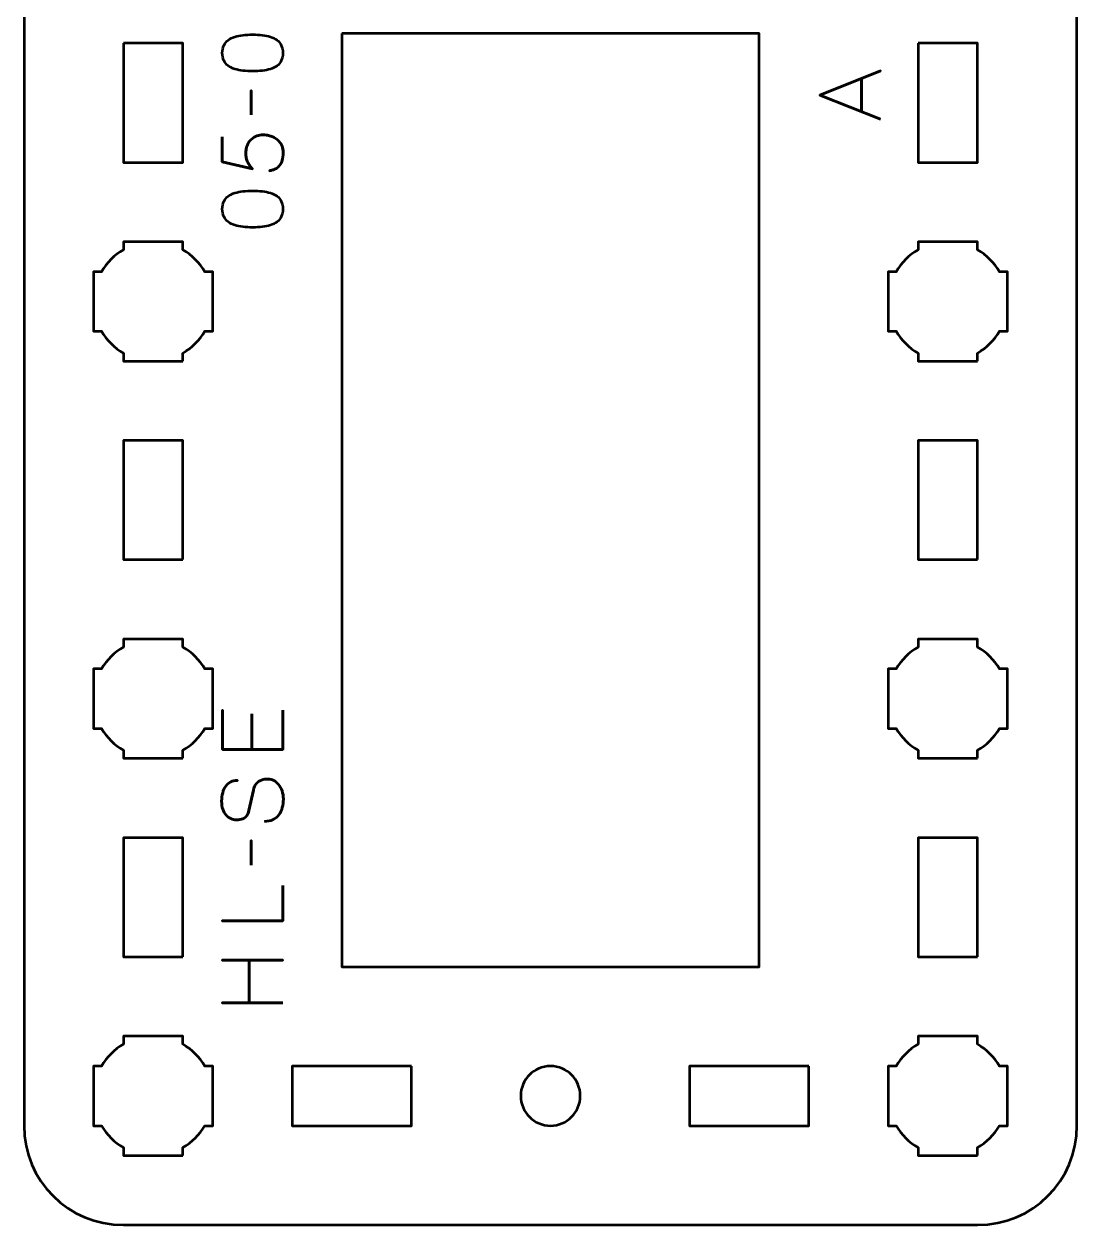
# Model space of a CAD drawing. Header units: centimetres. Extents: x -37.2 to 16.2, y -19.5 to -9.8.
# Drawn here: x -37.15 to -31.85, y -19.5 to -13.45 of the extents above; entities that cross this region are included whole.
import ezdxf

# ---------------------------------------------------------------- set-up
doc = ezdxf.new("R2010")
doc.units = ezdxf.units.CM
doc.header["$MEASUREMENT"] = 0
doc.layers.add('Layer 1', color=7, linetype='Continuous')

msp = doc.modelspace()

# ---------------------------------------------------------------- linework, layer by layer
at = {"layer": 'Layer 1', "color": 3, "lineweight": 53}
msp.add_open_spline([(-32.34991, -10.2), (-32.07285, -10.20008), (-31.84997, -10.42315), (-31.84997, -10.7001), (-31.84997, -10.7001), (-31.84997, -13.46669), (-31.84997, -16.23331), (-31.84997, -18.9999), (-31.84997, -18.9999), (-31.84997, -19.2769), (-32.07306, -19.5), (-32.35006, -19.5), (-32.35006, -19.5), (-32.35006, -19.5), (-36.64992, -19.5), (-36.64992, -19.5), (-36.64992, -19.5), (-36.92705, -19.5), (-37.15001, -19.2769), (-37.15001, -18.9999), (-37.15001, -18.9999), (-37.15001, -16.23331), (-37.15001, -13.46669), (-37.15001, -10.7001), (-37.15001, -10.7001), (-37.15001, -10.4231), (-36.92692, -10.2), (-36.64992, -10.2), (-36.64992, -10.2), (-36.64992, -10.2), (-32.34991, -10.2), (-32.34991, -10.2)], degree=3, knots=[0, 0, 0, 0, 0.125, 0.125, 0.125, 0.125, 0.25, 0.25, 0.25, 0.25, 0.375, 0.375, 0.375, 0.375, 0.5, 0.5, 0.5, 0.5, 0.625, 0.625, 0.625, 0.625, 0.75, 0.75, 0.75, 0.75, 0.875, 0.875, 0.875, 0.875, 1, 1, 1, 1], dxfattribs=at)
at = {"layer": 'Layer 1', "color": 5, "lineweight": 53}
for points, knots in [([(-35.84715, -13.59858), (-35.84722, -13.58377), (-35.84983, -13.571), (-35.85491, -13.56034), (-35.85491, -13.56034), (-35.85999, -13.54976), (-35.86726, -13.54094), (-35.8765, -13.53389), (-35.8765, -13.53389), (-35.88581, -13.5269), (-35.89682, -13.5214), (-35.90952, -13.51731), (-35.90952, -13.51731), (-35.92222, -13.51328), (-35.93612, -13.51039), (-35.95136, -13.50877), (-35.95136, -13.50877), (-35.9666, -13.50707), (-35.98262, -13.50623), (-35.99955, -13.5063), (-35.99955, -13.5063), (-36.01641, -13.50623), (-36.03243, -13.50707), (-36.0476, -13.50877), (-36.0476, -13.50877), (-36.06277, -13.51039), (-36.07674, -13.51328), (-36.08944, -13.51731), (-36.08944, -13.51731), (-36.10207, -13.5214), (-36.11307, -13.5269), (-36.12246, -13.53389), (-36.12246, -13.53389), (-36.13177, -13.54094), (-36.13904, -13.54976), (-36.14412, -13.56034), (-36.14412, -13.56034), (-36.14927, -13.571), (-36.15188, -13.58377), (-36.15195, -13.59858), (-36.15195, -13.59858), (-36.15188, -13.6134), (-36.14927, -13.62617), (-36.14412, -13.63683), (-36.14412, -13.63683), (-36.13904, -13.64741), (-36.13177, -13.65623), (-36.12246, -13.66328), (-36.12246, -13.66328), (-36.11307, -13.67027), (-36.10207, -13.67577), (-36.08944, -13.67986), (-36.08944, -13.67986), (-36.07674, -13.68389), (-36.06277, -13.68678), (-36.0476, -13.6884), (-36.0476, -13.6884), (-36.03243, -13.69009), (-36.01641, -13.69094), (-35.99955, -13.69087), (-35.99955, -13.69087), (-35.98262, -13.69094), (-35.9666, -13.69009), (-35.95136, -13.6884), (-35.95136, -13.6884), (-35.93612, -13.68678), (-35.92222, -13.68389), (-35.90952, -13.67986), (-35.90952, -13.67986), (-35.89682, -13.67577), (-35.88581, -13.67027), (-35.8765, -13.66328), (-35.8765, -13.66328), (-35.86726, -13.65623), (-35.85999, -13.64741), (-35.85491, -13.63683), (-35.85491, -13.63683), (-35.84983, -13.62617), (-35.84722, -13.6134), (-35.84715, -13.59858)], [0, 0, 0, 0, 0.05, 0.05, 0.05, 0.05, 0.1, 0.1, 0.1, 0.1, 0.15, 0.15, 0.15, 0.15, 0.2, 0.2, 0.2, 0.2, 0.25, 0.25, 0.25, 0.25, 0.3, 0.3, 0.3, 0.3, 0.35, 0.35, 0.35, 0.35, 0.4, 0.4, 0.4, 0.4, 0.45, 0.45, 0.45, 0.45, 0.5, 0.5, 0.5, 0.5, 0.55, 0.55, 0.55, 0.55, 0.6, 0.6, 0.6, 0.6, 0.65, 0.65, 0.65, 0.65, 0.7, 0.7, 0.7, 0.7, 0.75, 0.75, 0.75, 0.75, 0.8, 0.8, 0.8, 0.8, 0.85, 0.85, 0.85, 0.85, 0.9, 0.9, 0.9, 0.9, 0.95, 0.95, 0.95, 0.95, 1, 1, 1, 1]), ([(-35.84715, -13.59858), (-35.84722, -13.58377), (-35.84983, -13.571), (-35.85491, -13.56034), (-35.85491, -13.56034), (-35.85999, -13.54976), (-35.86726, -13.54094), (-35.8765, -13.53389), (-35.8765, -13.53389), (-35.88581, -13.5269), (-35.89682, -13.5214), (-35.90952, -13.51731), (-35.90952, -13.51731), (-35.92222, -13.51328), (-35.93612, -13.51039), (-35.95136, -13.50877), (-35.95136, -13.50877), (-35.9666, -13.50707), (-35.98262, -13.50623), (-35.99955, -13.5063), (-35.99955, -13.5063), (-36.01641, -13.50623), (-36.03243, -13.50707), (-36.0476, -13.50877), (-36.0476, -13.50877), (-36.06277, -13.51039), (-36.07674, -13.51328), (-36.08944, -13.51731), (-36.08944, -13.51731), (-36.10207, -13.5214), (-36.11307, -13.5269), (-36.12246, -13.53389), (-36.12246, -13.53389), (-36.13177, -13.54094), (-36.13904, -13.54976), (-36.14412, -13.56034), (-36.14412, -13.56034), (-36.14927, -13.571), (-36.15188, -13.58377), (-36.15195, -13.59858), (-36.15195, -13.59858), (-36.15188, -13.6134), (-36.14927, -13.62617), (-36.14412, -13.63683), (-36.14412, -13.63683), (-36.13904, -13.64741), (-36.13177, -13.65623), (-36.12246, -13.66328), (-36.12246, -13.66328), (-36.11307, -13.67027), (-36.10207, -13.67577), (-36.08944, -13.67986), (-36.08944, -13.67986), (-36.07674, -13.68389), (-36.06277, -13.68678), (-36.0476, -13.6884), (-36.0476, -13.6884), (-36.03243, -13.69009), (-36.01641, -13.69094), (-35.99955, -13.69087), (-35.99955, -13.69087), (-35.98262, -13.69094), (-35.9666, -13.69009), (-35.95136, -13.6884), (-35.95136, -13.6884), (-35.93612, -13.68678), (-35.92222, -13.68389), (-35.90952, -13.67986), (-35.90952, -13.67986), (-35.89682, -13.67577), (-35.88581, -13.67027), (-35.8765, -13.66328), (-35.8765, -13.66328), (-35.86726, -13.65623), (-35.85999, -13.64741), (-35.85491, -13.63683), (-35.85491, -13.63683), (-35.84983, -13.62617), (-35.84722, -13.6134), (-35.84715, -13.59858)], [0, 0, 0, 0, 0.05, 0.05, 0.05, 0.05, 0.1, 0.1, 0.1, 0.1, 0.15, 0.15, 0.15, 0.15, 0.2, 0.2, 0.2, 0.2, 0.25, 0.25, 0.25, 0.25, 0.3, 0.3, 0.3, 0.3, 0.35, 0.35, 0.35, 0.35, 0.4, 0.4, 0.4, 0.4, 0.45, 0.45, 0.45, 0.45, 0.5, 0.5, 0.5, 0.5, 0.55, 0.55, 0.55, 0.55, 0.6, 0.6, 0.6, 0.6, 0.65, 0.65, 0.65, 0.65, 0.7, 0.7, 0.7, 0.7, 0.75, 0.75, 0.75, 0.75, 0.8, 0.8, 0.8, 0.8, 0.85, 0.85, 0.85, 0.85, 0.9, 0.9, 0.9, 0.9, 0.95, 0.95, 0.95, 0.95, 1, 1, 1, 1]), ([(-32.83872, -13.93175), (-32.83872, -13.93175), (-33.14394, -13.81068), (-33.14394, -13.81068), (-33.14394, -13.81068), (-33.14394, -13.81068), (-32.83872, -13.68918), (-32.83872, -13.68918), (-32.83872, -13.68918), (-32.83872, -13.68918), (-33.14394, -13.81068), (-33.14394, -13.81068), (-33.14394, -13.81068), (-33.14394, -13.81068), (-32.83872, -13.93175), (-32.83872, -13.93175)], [0, 0, 0, 0, 0.25, 0.25, 0.25, 0.25, 0.5, 0.5, 0.5, 0.5, 0.75, 0.75, 0.75, 0.75, 1, 1, 1, 1]), ([(-32.93482, -13.89365), (-32.93482, -13.89365), (-32.93482, -13.72771), (-32.93482, -13.72771), (-32.93482, -13.72771), (-32.93482, -13.72771), (-32.93482, -13.89365), (-32.93482, -13.89365)], [0, 0, 0, 0, 0.5, 0.5, 0.5, 0.5, 1, 1, 1, 1]), ([(-36.00675, -13.911), (-36.00675, -13.911), (-36.00675, -13.78781), (-36.00675, -13.78781), (-36.00675, -13.78781), (-36.00675, -13.78781), (-36.00675, -13.911), (-36.00675, -13.911)], [0, 0, 0, 0, 0.5, 0.5, 0.5, 0.5, 1, 1, 1, 1]), ([(-36.15237, -14.02064), (-36.15237, -14.02064), (-36.15237, -14.14764), (-36.15237, -14.14764), (-36.15237, -14.14764), (-36.15237, -14.14764), (-36.00082, -14.18151), (-36.00082, -14.18151), (-36.00082, -14.18151), (-36.0059, -14.17558), (-36.01048, -14.16994), (-36.01451, -14.1645), (-36.01451, -14.1645), (-36.01853, -14.15914), (-36.02191, -14.1535), (-36.02474, -14.1475), (-36.02474, -14.1475), (-36.02756, -14.14157), (-36.02968, -14.1348), (-36.03116, -14.12718), (-36.03116, -14.12718), (-36.03264, -14.11963), (-36.03342, -14.1106), (-36.03342, -14.10023), (-36.03342, -14.10023), (-36.03342, -14.09176), (-36.03229, -14.08329), (-36.02996, -14.07483), (-36.02996, -14.07483), (-36.0277, -14.06636), (-36.02424, -14.05832), (-36.01966, -14.0507), (-36.01966, -14.0507), (-36.015, -14.04301), (-36.00921, -14.03623), (-36.00223, -14.03031), (-36.00223, -14.03031), (-35.99524, -14.02431), (-35.98706, -14.01958), (-35.97768, -14.0162), (-35.97768, -14.0162), (-35.96829, -14.01274), (-35.95764, -14.01098), (-35.94579, -14.01091), (-35.94579, -14.01091), (-35.94141, -14.01083), (-35.93591, -14.01133), (-35.92942, -14.01232), (-35.92942, -14.01232), (-35.92293, -14.01323), (-35.91587, -14.01493), (-35.90839, -14.01733), (-35.90839, -14.01733), (-35.90091, -14.01972), (-35.8935, -14.02311), (-35.88617, -14.02741), (-35.88617, -14.02741), (-35.87883, -14.03172), (-35.87213, -14.03722), (-35.86606, -14.04385), (-35.86606, -14.04385), (-35.85999, -14.05049), (-35.85512, -14.05853), (-35.85145, -14.06791), (-35.85145, -14.06791), (-35.84786, -14.07737), (-35.84595, -14.08845), (-35.84588, -14.10107), (-35.84588, -14.10107), (-35.84595, -14.11617), (-35.84757, -14.12887), (-35.85061, -14.13917), (-35.85061, -14.13917), (-35.85371, -14.14948), (-35.85773, -14.15787), (-35.86281, -14.16436), (-35.86281, -14.16436), (-35.86789, -14.17092), (-35.87347, -14.176), (-35.87953, -14.17967), (-35.87953, -14.17967), (-35.8856, -14.18334), (-35.89167, -14.18609), (-35.89774, -14.18793), (-35.89774, -14.18793), (-35.90381, -14.18976), (-35.90938, -14.19117), (-35.91446, -14.19209), (-35.91446, -14.19209), (-35.90938, -14.19117), (-35.90381, -14.18976), (-35.89774, -14.18793), (-35.89774, -14.18793), (-35.89167, -14.18609), (-35.8856, -14.18334), (-35.87953, -14.17967), (-35.87953, -14.17967), (-35.87347, -14.176), (-35.86789, -14.17092), (-35.86281, -14.16436), (-35.86281, -14.16436), (-35.85773, -14.15787), (-35.85371, -14.14948), (-35.85061, -14.13917), (-35.85061, -14.13917), (-35.84757, -14.12887), (-35.84595, -14.11617), (-35.84588, -14.10107), (-35.84588, -14.10107), (-35.84595, -14.08845), (-35.84786, -14.07737), (-35.85145, -14.06791), (-35.85145, -14.06791), (-35.85512, -14.05853), (-35.85999, -14.05049), (-35.86606, -14.04385), (-35.86606, -14.04385), (-35.87213, -14.03722), (-35.87883, -14.03172), (-35.88617, -14.02741), (-35.88617, -14.02741), (-35.8935, -14.02311), (-35.90091, -14.01972), (-35.90839, -14.01733), (-35.90839, -14.01733), (-35.91587, -14.01493), (-35.92293, -14.01323), (-35.92942, -14.01232), (-35.92942, -14.01232), (-35.93591, -14.01133), (-35.94141, -14.01083), (-35.94579, -14.01091), (-35.94579, -14.01091), (-35.95764, -14.01098), (-35.96829, -14.01274), (-35.97768, -14.0162), (-35.97768, -14.0162), (-35.98706, -14.01958), (-35.99524, -14.02431), (-36.00223, -14.03031), (-36.00223, -14.03031), (-36.00921, -14.03623), (-36.015, -14.04301), (-36.01966, -14.0507), (-36.01966, -14.0507), (-36.02424, -14.05832), (-36.0277, -14.06636), (-36.02996, -14.07483), (-36.02996, -14.07483), (-36.03229, -14.08329), (-36.03342, -14.09176), (-36.03342, -14.10023), (-36.03342, -14.10023), (-36.03342, -14.1106), (-36.03264, -14.11963), (-36.03116, -14.12718), (-36.03116, -14.12718), (-36.02968, -14.1348), (-36.02756, -14.14157), (-36.02474, -14.1475), (-36.02474, -14.1475), (-36.02191, -14.1535), (-36.01853, -14.15914), (-36.01451, -14.1645), (-36.01451, -14.1645), (-36.01048, -14.16994), (-36.0059, -14.17558), (-36.00082, -14.18151), (-36.00082, -14.18151), (-36.00082, -14.18151), (-36.15237, -14.14764), (-36.15237, -14.14764), (-36.15237, -14.14764), (-36.15237, -14.14764), (-36.15237, -14.02064), (-36.15237, -14.02064)], [0, 0, 0, 0, 0.0227273, 0.0227273, 0.0227273, 0.0227273, 0.0454545, 0.0454545, 0.0454545, 0.0454545, 0.0681818, 0.0681818, 0.0681818, 0.0681818, 0.0909091, 0.0909091, 0.0909091, 0.0909091, 0.1136364, 0.1136364, 0.1136364, 0.1136364, 0.1363636, 0.1363636, 0.1363636, 0.1363636, 0.1590909, 0.1590909, 0.1590909, 0.1590909, 0.1818182, 0.1818182, 0.1818182, 0.1818182, 0.2045455, 0.2045455, 0.2045455, 0.2045455, 0.2272727, 0.2272727, 0.2272727, 0.2272727, 0.25, 0.25, 0.25, 0.25, 0.2727273, 0.2727273, 0.2727273, 0.2727273, 0.2954545, 0.2954545, 0.2954545, 0.2954545, 0.3181818, 0.3181818, 0.3181818, 0.3181818, 0.3409091, 0.3409091, 0.3409091, 0.3409091, 0.3636364, 0.3636364, 0.3636364, 0.3636364, 0.3863636, 0.3863636, 0.3863636, 0.3863636, 0.4090909, 0.4090909, 0.4090909, 0.4090909, 0.4318182, 0.4318182, 0.4318182, 0.4318182, 0.4545455, 0.4545455, 0.4545455, 0.4545455, 0.4772727, 0.4772727, 0.4772727, 0.4772727, 0.5, 0.5, 0.5, 0.5, 0.5227273, 0.5227273, 0.5227273, 0.5227273, 0.5454545, 0.5454545, 0.5454545, 0.5454545, 0.5681818, 0.5681818, 0.5681818, 0.5681818, 0.5909091, 0.5909091, 0.5909091, 0.5909091, 0.6136364, 0.6136364, 0.6136364, 0.6136364, 0.6363636, 0.6363636, 0.6363636, 0.6363636, 0.6590909, 0.6590909, 0.6590909, 0.6590909, 0.6818182, 0.6818182, 0.6818182, 0.6818182, 0.7045455, 0.7045455, 0.7045455, 0.7045455, 0.7272727, 0.7272727, 0.7272727, 0.7272727, 0.75, 0.75, 0.75, 0.75, 0.7727273, 0.7727273, 0.7727273, 0.7727273, 0.7954545, 0.7954545, 0.7954545, 0.7954545, 0.8181818, 0.8181818, 0.8181818, 0.8181818, 0.8409091, 0.8409091, 0.8409091, 0.8409091, 0.8636364, 0.8636364, 0.8636364, 0.8636364, 0.8863636, 0.8863636, 0.8863636, 0.8863636, 0.9090909, 0.9090909, 0.9090909, 0.9090909, 0.9318182, 0.9318182, 0.9318182, 0.9318182, 0.9545455, 0.9545455, 0.9545455, 0.9545455, 0.9772727, 0.9772727, 0.9772727, 0.9772727, 1, 1, 1, 1]), ([(-35.84715, -14.3847), (-35.84722, -14.36989), (-35.84983, -14.35712), (-35.85491, -14.34646), (-35.85491, -14.34646), (-35.85999, -14.33588), (-35.86726, -14.32706), (-35.8765, -14.32001), (-35.8765, -14.32001), (-35.88581, -14.31302), (-35.89682, -14.30752), (-35.90952, -14.30343), (-35.90952, -14.30343), (-35.92222, -14.2994), (-35.93612, -14.29651), (-35.95136, -14.29489), (-35.95136, -14.29489), (-35.9666, -14.29319), (-35.98262, -14.29235), (-35.99955, -14.29242), (-35.99955, -14.29242), (-36.01641, -14.29235), (-36.03243, -14.29319), (-36.0476, -14.29489), (-36.0476, -14.29489), (-36.06277, -14.29651), (-36.07674, -14.2994), (-36.08944, -14.30343), (-36.08944, -14.30343), (-36.10207, -14.30752), (-36.11307, -14.31302), (-36.12246, -14.32001), (-36.12246, -14.32001), (-36.13177, -14.32706), (-36.13904, -14.33588), (-36.14412, -14.34646), (-36.14412, -14.34646), (-36.14927, -14.35712), (-36.15188, -14.36989), (-36.15195, -14.3847), (-36.15195, -14.3847), (-36.15188, -14.39952), (-36.14927, -14.41229), (-36.14412, -14.42295), (-36.14412, -14.42295), (-36.13904, -14.43353), (-36.13177, -14.44235), (-36.12246, -14.4494), (-36.12246, -14.4494), (-36.11307, -14.45639), (-36.10207, -14.46189), (-36.08944, -14.46598), (-36.08944, -14.46598), (-36.07674, -14.47001), (-36.06277, -14.4729), (-36.0476, -14.47452), (-36.0476, -14.47452), (-36.03243, -14.47621), (-36.01641, -14.47706), (-35.99955, -14.47699), (-35.99955, -14.47699), (-35.98262, -14.47706), (-35.9666, -14.47621), (-35.95136, -14.47452), (-35.95136, -14.47452), (-35.93612, -14.4729), (-35.92222, -14.47001), (-35.90952, -14.46598), (-35.90952, -14.46598), (-35.89682, -14.46189), (-35.88581, -14.45639), (-35.8765, -14.4494), (-35.8765, -14.4494), (-35.86726, -14.44235), (-35.85999, -14.43353), (-35.85491, -14.42295), (-35.85491, -14.42295), (-35.84983, -14.41229), (-35.84722, -14.39952), (-35.84715, -14.3847)], [0, 0, 0, 0, 0.05, 0.05, 0.05, 0.05, 0.1, 0.1, 0.1, 0.1, 0.15, 0.15, 0.15, 0.15, 0.2, 0.2, 0.2, 0.2, 0.25, 0.25, 0.25, 0.25, 0.3, 0.3, 0.3, 0.3, 0.35, 0.35, 0.35, 0.35, 0.4, 0.4, 0.4, 0.4, 0.45, 0.45, 0.45, 0.45, 0.5, 0.5, 0.5, 0.5, 0.55, 0.55, 0.55, 0.55, 0.6, 0.6, 0.6, 0.6, 0.65, 0.65, 0.65, 0.65, 0.7, 0.7, 0.7, 0.7, 0.75, 0.75, 0.75, 0.75, 0.8, 0.8, 0.8, 0.8, 0.85, 0.85, 0.85, 0.85, 0.9, 0.9, 0.9, 0.9, 0.95, 0.95, 0.95, 0.95, 1, 1, 1, 1]), ([(-35.84715, -14.3847), (-35.84722, -14.36989), (-35.84983, -14.35712), (-35.85491, -14.34646), (-35.85491, -14.34646), (-35.85999, -14.33588), (-35.86726, -14.32706), (-35.8765, -14.32001), (-35.8765, -14.32001), (-35.88581, -14.31302), (-35.89682, -14.30752), (-35.90952, -14.30343), (-35.90952, -14.30343), (-35.92222, -14.2994), (-35.93612, -14.29651), (-35.95136, -14.29489), (-35.95136, -14.29489), (-35.9666, -14.29319), (-35.98262, -14.29235), (-35.99955, -14.29242), (-35.99955, -14.29242), (-36.01641, -14.29235), (-36.03243, -14.29319), (-36.0476, -14.29489), (-36.0476, -14.29489), (-36.06277, -14.29651), (-36.07674, -14.2994), (-36.08944, -14.30343), (-36.08944, -14.30343), (-36.10207, -14.30752), (-36.11307, -14.31302), (-36.12246, -14.32001), (-36.12246, -14.32001), (-36.13177, -14.32706), (-36.13904, -14.33588), (-36.14412, -14.34646), (-36.14412, -14.34646), (-36.14927, -14.35712), (-36.15188, -14.36989), (-36.15195, -14.3847), (-36.15195, -14.3847), (-36.15188, -14.39952), (-36.14927, -14.41229), (-36.14412, -14.42295), (-36.14412, -14.42295), (-36.13904, -14.43353), (-36.13177, -14.44235), (-36.12246, -14.4494), (-36.12246, -14.4494), (-36.11307, -14.45639), (-36.10207, -14.46189), (-36.08944, -14.46598), (-36.08944, -14.46598), (-36.07674, -14.47001), (-36.06277, -14.4729), (-36.0476, -14.47452), (-36.0476, -14.47452), (-36.03243, -14.47621), (-36.01641, -14.47706), (-35.99955, -14.47699), (-35.99955, -14.47699), (-35.98262, -14.47706), (-35.9666, -14.47621), (-35.95136, -14.47452), (-35.95136, -14.47452), (-35.93612, -14.4729), (-35.92222, -14.47001), (-35.90952, -14.46598), (-35.90952, -14.46598), (-35.89682, -14.46189), (-35.88581, -14.45639), (-35.8765, -14.4494), (-35.8765, -14.4494), (-35.86726, -14.44235), (-35.85999, -14.43353), (-35.85491, -14.42295), (-35.85491, -14.42295), (-35.84983, -14.41229), (-35.84722, -14.39952), (-35.84715, -14.3847)], [0, 0, 0, 0, 0.05, 0.05, 0.05, 0.05, 0.1, 0.1, 0.1, 0.1, 0.15, 0.15, 0.15, 0.15, 0.2, 0.2, 0.2, 0.2, 0.25, 0.25, 0.25, 0.25, 0.3, 0.3, 0.3, 0.3, 0.35, 0.35, 0.35, 0.35, 0.4, 0.4, 0.4, 0.4, 0.45, 0.45, 0.45, 0.45, 0.5, 0.5, 0.5, 0.5, 0.55, 0.55, 0.55, 0.55, 0.6, 0.6, 0.6, 0.6, 0.65, 0.65, 0.65, 0.65, 0.7, 0.7, 0.7, 0.7, 0.75, 0.75, 0.75, 0.75, 0.8, 0.8, 0.8, 0.8, 0.85, 0.85, 0.85, 0.85, 0.9, 0.9, 0.9, 0.9, 0.95, 0.95, 0.95, 0.95, 1, 1, 1, 1]), ([(-35.84715, -16.90865), (-35.84715, -16.90865), (-35.84715, -17.10592), (-35.84715, -17.10592), (-35.84715, -17.10592), (-35.84715, -17.10592), (-36.15068, -17.10592), (-36.15068, -17.10592), (-36.15068, -17.10592), (-36.15068, -17.10592), (-36.15068, -16.90865), (-36.15068, -16.90865), (-36.15068, -16.90865), (-36.15068, -16.90865), (-36.15068, -17.10592), (-36.15068, -17.10592), (-36.15068, -17.10592), (-36.15068, -17.10592), (-35.84715, -17.10592), (-35.84715, -17.10592), (-35.84715, -17.10592), (-35.84715, -17.10592), (-35.84715, -16.90865), (-35.84715, -16.90865)], [0, 0, 0, 0, 0.1666667, 0.1666667, 0.1666667, 0.1666667, 0.3333333, 0.3333333, 0.3333333, 0.3333333, 0.5, 0.5, 0.5, 0.5, 0.6666667, 0.6666667, 0.6666667, 0.6666667, 0.8333333, 0.8333333, 0.8333333, 0.8333333, 1, 1, 1, 1]), ([(-36.00336, -16.92558), (-36.00336, -16.92558), (-36.00336, -17.10592), (-36.00336, -17.10592), (-36.00336, -17.10592), (-36.00336, -17.10592), (-36.00336, -16.92558), (-36.00336, -16.92558)], [0, 0, 0, 0, 0.5, 0.5, 0.5, 0.5, 1, 1, 1, 1]), ([(-35.93944, -17.46787), (-35.9225, -17.46773), (-35.90804, -17.46477), (-35.89604, -17.45884), (-35.89604, -17.45884), (-35.88398, -17.45298), (-35.87417, -17.4448), (-35.86662, -17.4345), (-35.86662, -17.4345), (-35.859, -17.42413), (-35.85343, -17.4122), (-35.8499, -17.39873), (-35.8499, -17.39873), (-35.8463, -17.38532), (-35.84454, -17.37093), (-35.84461, -17.35569), (-35.84461, -17.35569), (-35.84468, -17.34031), (-35.84694, -17.32648), (-35.85124, -17.31413), (-35.85124, -17.31413), (-35.85555, -17.30185), (-35.86133, -17.29134), (-35.8686, -17.28252), (-35.8686, -17.28252), (-35.87587, -17.27377), (-35.88398, -17.267), (-35.89301, -17.2622), (-35.89301, -17.2622), (-35.90204, -17.2574), (-35.91128, -17.25486), (-35.92081, -17.25451), (-35.92081, -17.25451), (-35.9333, -17.25409), (-35.94473, -17.25592), (-35.95503, -17.25994), (-35.95503, -17.25994), (-35.96533, -17.26397), (-35.97394, -17.27018), (-35.98099, -17.27857), (-35.98099, -17.27857), (-35.98805, -17.2869), (-35.99299, -17.29741), (-35.99574, -17.30997), (-35.99574, -17.30997), (-35.99574, -17.30997), (-36.01818, -17.41368), (-36.01818, -17.41368), (-36.01818, -17.41368), (-36.02022, -17.42342), (-36.02368, -17.43182), (-36.02848, -17.43873), (-36.02848, -17.43873), (-36.03334, -17.44565), (-36.04005, -17.45101), (-36.04866, -17.45468), (-36.04866, -17.45468), (-36.05719, -17.45835), (-36.06806, -17.46025), (-36.08125, -17.46025), (-36.08125, -17.46025), (-36.09127, -17.46025), (-36.10072, -17.4582), (-36.10961, -17.45404), (-36.10961, -17.45404), (-36.1185, -17.44995), (-36.12634, -17.44388), (-36.13318, -17.43591), (-36.13318, -17.43591), (-36.14009, -17.42794), (-36.14546, -17.41806), (-36.14934, -17.40635), (-36.14934, -17.40635), (-36.15329, -17.39456), (-36.15526, -17.38109), (-36.15533, -17.36585), (-36.15533, -17.36585), (-36.15533, -17.35054), (-36.15357, -17.3365), (-36.15004, -17.32366), (-36.15004, -17.32366), (-36.14651, -17.31089), (-36.14143, -17.29981), (-36.13466, -17.2905), (-36.13466, -17.2905), (-36.12789, -17.28118), (-36.11956, -17.27399), (-36.10983, -17.26905), (-36.10983, -17.26905), (-36.10002, -17.26411), (-36.0888, -17.26178), (-36.07617, -17.26213), (-36.07617, -17.26213), (-36.0888, -17.26178), (-36.10002, -17.26411), (-36.10983, -17.26905), (-36.10983, -17.26905), (-36.11956, -17.27399), (-36.12789, -17.28118), (-36.13466, -17.2905), (-36.13466, -17.2905), (-36.14143, -17.29981), (-36.14651, -17.31089), (-36.15004, -17.32366), (-36.15004, -17.32366), (-36.15357, -17.3365), (-36.15533, -17.35054), (-36.15533, -17.36585), (-36.15533, -17.36585), (-36.15526, -17.38109), (-36.15329, -17.39456), (-36.14934, -17.40635), (-36.14934, -17.40635), (-36.14546, -17.41806), (-36.14009, -17.42794), (-36.13318, -17.43591), (-36.13318, -17.43591), (-36.12634, -17.44388), (-36.1185, -17.44995), (-36.10961, -17.45404), (-36.10961, -17.45404), (-36.10072, -17.4582), (-36.09127, -17.46025), (-36.08125, -17.46025), (-36.08125, -17.46025), (-36.06806, -17.46025), (-36.05719, -17.45842), (-36.04873, -17.45489), (-36.04873, -17.45489), (-36.04019, -17.45129), (-36.03356, -17.446), (-36.02869, -17.43908), (-36.02869, -17.43908), (-36.02389, -17.43217), (-36.02036, -17.4237), (-36.01818, -17.41368), (-36.01818, -17.41368), (-36.01818, -17.41368), (-35.99574, -17.30997), (-35.99574, -17.30997), (-35.99574, -17.30997), (-35.99299, -17.29713), (-35.98805, -17.28654), (-35.98099, -17.27822), (-35.98099, -17.27822), (-35.97394, -17.26982), (-35.96533, -17.26368), (-35.95503, -17.25973), (-35.95503, -17.25973), (-35.94473, -17.25585), (-35.9333, -17.25409), (-35.92081, -17.25451), (-35.92081, -17.25451), (-35.91128, -17.25486), (-35.90204, -17.2574), (-35.89301, -17.2622), (-35.89301, -17.2622), (-35.88398, -17.267), (-35.87587, -17.27377), (-35.8686, -17.28252), (-35.8686, -17.28252), (-35.86133, -17.29134), (-35.85555, -17.30185), (-35.85124, -17.31413), (-35.85124, -17.31413), (-35.84694, -17.32648), (-35.84468, -17.34031), (-35.84461, -17.35569), (-35.84461, -17.35569), (-35.84454, -17.37093), (-35.8463, -17.38532), (-35.8499, -17.39873), (-35.8499, -17.39873), (-35.85343, -17.4122), (-35.859, -17.42413), (-35.86662, -17.4345), (-35.86662, -17.4345), (-35.87417, -17.4448), (-35.88398, -17.45298), (-35.89604, -17.45884), (-35.89604, -17.45884), (-35.90804, -17.46477), (-35.9225, -17.46773), (-35.93944, -17.46787)], [0, 0, 0, 0, 0.0217391, 0.0217391, 0.0217391, 0.0217391, 0.0434783, 0.0434783, 0.0434783, 0.0434783, 0.0652174, 0.0652174, 0.0652174, 0.0652174, 0.0869565, 0.0869565, 0.0869565, 0.0869565, 0.1086957, 0.1086957, 0.1086957, 0.1086957, 0.1304348, 0.1304348, 0.1304348, 0.1304348, 0.1521739, 0.1521739, 0.1521739, 0.1521739, 0.173913, 0.173913, 0.173913, 0.173913, 0.1956522, 0.1956522, 0.1956522, 0.1956522, 0.2173913, 0.2173913, 0.2173913, 0.2173913, 0.2391304, 0.2391304, 0.2391304, 0.2391304, 0.2608696, 0.2608696, 0.2608696, 0.2608696, 0.2826087, 0.2826087, 0.2826087, 0.2826087, 0.3043478, 0.3043478, 0.3043478, 0.3043478, 0.326087, 0.326087, 0.326087, 0.326087, 0.3478261, 0.3478261, 0.3478261, 0.3478261, 0.3695652, 0.3695652, 0.3695652, 0.3695652, 0.3913043, 0.3913043, 0.3913043, 0.3913043, 0.4130435, 0.4130435, 0.4130435, 0.4130435, 0.4347826, 0.4347826, 0.4347826, 0.4347826, 0.4565217, 0.4565217, 0.4565217, 0.4565217, 0.4782609, 0.4782609, 0.4782609, 0.4782609, 0.5, 0.5, 0.5, 0.5, 0.5217391, 0.5217391, 0.5217391, 0.5217391, 0.5434783, 0.5434783, 0.5434783, 0.5434783, 0.5652174, 0.5652174, 0.5652174, 0.5652174, 0.5869565, 0.5869565, 0.5869565, 0.5869565, 0.6086957, 0.6086957, 0.6086957, 0.6086957, 0.6304348, 0.6304348, 0.6304348, 0.6304348, 0.6521739, 0.6521739, 0.6521739, 0.6521739, 0.673913, 0.673913, 0.673913, 0.673913, 0.6956522, 0.6956522, 0.6956522, 0.6956522, 0.7173913, 0.7173913, 0.7173913, 0.7173913, 0.7391304, 0.7391304, 0.7391304, 0.7391304, 0.7608696, 0.7608696, 0.7608696, 0.7608696, 0.7826087, 0.7826087, 0.7826087, 0.7826087, 0.8043478, 0.8043478, 0.8043478, 0.8043478, 0.826087, 0.826087, 0.826087, 0.826087, 0.8478261, 0.8478261, 0.8478261, 0.8478261, 0.8695652, 0.8695652, 0.8695652, 0.8695652, 0.8913043, 0.8913043, 0.8913043, 0.8913043, 0.9130435, 0.9130435, 0.9130435, 0.9130435, 0.9347826, 0.9347826, 0.9347826, 0.9347826, 0.9565217, 0.9565217, 0.9565217, 0.9565217, 0.9782609, 0.9782609, 0.9782609, 0.9782609, 1, 1, 1, 1]), ([(-36.00675, -17.688), (-36.00675, -17.688), (-36.00675, -17.56481), (-36.00675, -17.56481), (-36.00675, -17.56481), (-36.00675, -17.56481), (-36.00675, -17.688), (-36.00675, -17.688)], [0, 0, 0, 0, 0.5, 0.5, 0.5, 0.5, 1, 1, 1, 1]), ([(-35.84715, -17.79002), (-35.84715, -17.79002), (-35.84715, -17.96824), (-35.84715, -17.96824), (-35.84715, -17.96824), (-35.84715, -17.96824), (-36.15237, -17.96824), (-36.15237, -17.96824), (-36.15237, -17.96824), (-36.15237, -17.96824), (-35.84715, -17.96824), (-35.84715, -17.96824), (-35.84715, -17.96824), (-35.84715, -17.96824), (-35.84715, -17.79002), (-35.84715, -17.79002)], [0, 0, 0, 0, 0.25, 0.25, 0.25, 0.25, 0.5, 0.5, 0.5, 0.5, 0.75, 0.75, 0.75, 0.75, 1, 1, 1, 1]), ([(-35.84715, -18.38141), (-35.84715, -18.38141), (-36.01606, -18.38141), (-36.01606, -18.38141), (-36.01606, -18.38141), (-36.01606, -18.38141), (-36.01606, -18.16594), (-36.01606, -18.16594), (-36.01606, -18.16594), (-36.01606, -18.16594), (-35.84715, -18.16594), (-35.84715, -18.16594), (-35.84715, -18.16594), (-35.84715, -18.16594), (-36.15195, -18.16594), (-36.15195, -18.16594), (-36.15195, -18.16594), (-36.15195, -18.16594), (-36.01606, -18.16594), (-36.01606, -18.16594), (-36.01606, -18.16594), (-36.01606, -18.16594), (-36.01606, -18.38141), (-36.01606, -18.38141), (-36.01606, -18.38141), (-36.01606, -18.38141), (-36.15195, -18.38141), (-36.15195, -18.38141), (-36.15195, -18.38141), (-36.15195, -18.38141), (-35.84715, -18.38141), (-35.84715, -18.38141)], [0, 0, 0, 0, 0.125, 0.125, 0.125, 0.125, 0.25, 0.25, 0.25, 0.25, 0.375, 0.375, 0.375, 0.375, 0.5, 0.5, 0.5, 0.5, 0.625, 0.625, 0.625, 0.625, 0.75, 0.75, 0.75, 0.75, 0.875, 0.875, 0.875, 0.875, 1, 1, 1, 1])]:
    msp.add_open_spline(points, degree=3, knots=knots, dxfattribs=at)
at = {"layer": 'Layer 1', "lineweight": 53}
for points, knots in [([(-35.54998, -13.5), (-34.29982, -13.5), (-34.70018, -13.5), (-33.44999, -13.5), (-33.44999, -13.5), (-33.45, -15.41704), (-33.45001, -16.26148), (-33.45, -18.2), (-33.45, -18.2), (-34.32717, -18.2), (-34.67281, -18.2), (-35.54999, -18.2), (-35.54999, -18.2), (-35.54999, -16.29852), (-35.54998, -15.38983), (-35.54998, -13.5)], [0, 0, 0, 0, 0.25, 0.25, 0.25, 0.25, 0.5, 0.5, 0.5, 0.5, 0.75, 0.75, 0.75, 0.75, 1, 1, 1, 1]), ([(-36.64992, -13.55005), (-36.64992, -13.55005), (-36.34991, -13.55005), (-36.34991, -13.55005), (-36.34991, -13.55005), (-36.34991, -13.55005), (-36.34991, -14.15004), (-36.34991, -14.15004), (-36.34991, -14.15004), (-36.34991, -14.15004), (-36.64992, -14.15004), (-36.64992, -14.15004), (-36.64992, -14.15004), (-36.64992, -14.15004), (-36.64992, -13.55005), (-36.64992, -13.55005)], [0, 0, 0, 0, 0.25, 0.25, 0.25, 0.25, 0.5, 0.5, 0.5, 0.5, 0.75, 0.75, 0.75, 0.75, 1, 1, 1, 1]), ([(-32.64992, -13.55005), (-32.64992, -13.55005), (-32.34991, -13.55005), (-32.34991, -13.55005), (-32.34991, -13.55005), (-32.34991, -13.55005), (-32.34991, -14.15004), (-32.34991, -14.15004), (-32.34991, -14.15004), (-32.34991, -14.15004), (-32.64992, -14.15004), (-32.64992, -14.15004), (-32.64992, -14.15004), (-32.64992, -14.15004), (-32.64992, -13.55005), (-32.64992, -13.55005)], [0, 0, 0, 0, 0.25, 0.25, 0.25, 0.25, 0.5, 0.5, 0.5, 0.5, 0.75, 0.75, 0.75, 0.75, 1, 1, 1, 1]), ([(-36.34992, -15.14995), (-36.34992, -15.14995), (-36.49844, -15.14995), (-36.49844, -15.14995), (-36.49844, -15.14995), (-36.49844, -15.14995), (-36.49999, -15.14997), (-36.49999, -15.14997), (-36.49999, -15.14997), (-36.49999, -15.14997), (-36.50154, -15.14995), (-36.50154, -15.14995), (-36.50154, -15.14995), (-36.50154, -15.14995), (-36.64992, -15.14995), (-36.64992, -15.14995), (-36.64992, -15.14995), (-36.64992, -15.14995), (-36.64992, -15.10986), (-36.64992, -15.10986), (-36.64992, -15.10986), (-36.69549, -15.08351), (-36.73347, -15.04551), (-36.75983, -14.99996), (-36.75983, -14.99996), (-36.75983, -14.99996), (-36.79992, -14.99996), (-36.79992, -14.99996), (-36.79992, -14.99996), (-36.79992, -14.99996), (-36.79992, -14.85591), (-36.79992, -14.85591), (-36.79992, -14.85591), (-36.79992, -14.85591), (-36.79998, -14.84997), (-36.79998, -14.84997), (-36.79998, -14.84997), (-36.79998, -14.84997), (-36.79992, -14.84403), (-36.79992, -14.84403), (-36.79992, -14.84403), (-36.79992, -14.84403), (-36.79992, -14.69996), (-36.79992, -14.69996), (-36.79992, -14.69996), (-36.79992, -14.69996), (-36.75985, -14.69996), (-36.75985, -14.69996), (-36.75985, -14.69996), (-36.73349, -14.65439), (-36.6955, -14.6164), (-36.64992, -14.59006), (-36.64992, -14.59006), (-36.64992, -14.59006), (-36.64992, -14.54996), (-36.64992, -14.54996), (-36.64992, -14.54996), (-36.64992, -14.54996), (-36.34992, -14.54996), (-36.34992, -14.54996), (-36.34992, -14.54996), (-36.34992, -14.54996), (-36.34992, -14.59015), (-36.34992, -14.59015), (-36.34992, -14.59015), (-36.30442, -14.61649), (-36.26648, -14.65445), (-36.24014, -14.69996), (-36.24014, -14.69996), (-36.24014, -14.69996), (-36.19993, -14.69996), (-36.19993, -14.69996), (-36.19993, -14.69996), (-36.19993, -14.69996), (-36.19993, -14.99996), (-36.19993, -14.99996), (-36.19993, -14.99996), (-36.19993, -14.99996), (-36.24016, -14.99996), (-36.24016, -14.99996), (-36.24016, -14.99996), (-36.2665, -15.04546), (-36.30443, -15.08342), (-36.34992, -15.10976), (-36.34992, -15.10976), (-36.34992, -15.10976), (-36.34992, -15.14995), (-36.34992, -15.14995)], [0, 0, 0, 0, 0.0454545, 0.0454545, 0.0454545, 0.0454545, 0.0909091, 0.0909091, 0.0909091, 0.0909091, 0.1363636, 0.1363636, 0.1363636, 0.1363636, 0.1818182, 0.1818182, 0.1818182, 0.1818182, 0.2272727, 0.2272727, 0.2272727, 0.2272727, 0.2727273, 0.2727273, 0.2727273, 0.2727273, 0.3181818, 0.3181818, 0.3181818, 0.3181818, 0.3636364, 0.3636364, 0.3636364, 0.3636364, 0.4090909, 0.4090909, 0.4090909, 0.4090909, 0.4545455, 0.4545455, 0.4545455, 0.4545455, 0.5, 0.5, 0.5, 0.5, 0.5454545, 0.5454545, 0.5454545, 0.5454545, 0.5909091, 0.5909091, 0.5909091, 0.5909091, 0.6363636, 0.6363636, 0.6363636, 0.6363636, 0.6818182, 0.6818182, 0.6818182, 0.6818182, 0.7272727, 0.7272727, 0.7272727, 0.7272727, 0.7727273, 0.7727273, 0.7727273, 0.7727273, 0.8181818, 0.8181818, 0.8181818, 0.8181818, 0.8636364, 0.8636364, 0.8636364, 0.8636364, 0.9090909, 0.9090909, 0.9090909, 0.9090909, 0.9545455, 0.9545455, 0.9545455, 0.9545455, 1, 1, 1, 1]), ([(-32.34992, -15.14995), (-32.34992, -15.14995), (-32.49844, -15.14995), (-32.49844, -15.14995), (-32.49844, -15.14995), (-32.49844, -15.14995), (-32.49999, -15.14997), (-32.49999, -15.14997), (-32.49999, -15.14997), (-32.49999, -15.14997), (-32.50154, -15.14995), (-32.50154, -15.14995), (-32.50154, -15.14995), (-32.50154, -15.14995), (-32.64992, -15.14995), (-32.64992, -15.14995), (-32.64992, -15.14995), (-32.64992, -15.14995), (-32.64992, -15.10986), (-32.64992, -15.10986), (-32.64992, -15.10986), (-32.69549, -15.08351), (-32.73347, -15.04551), (-32.75983, -14.99996), (-32.75983, -14.99996), (-32.75983, -14.99996), (-32.79992, -14.99996), (-32.79992, -14.99996), (-32.79992, -14.99996), (-32.79992, -14.99996), (-32.79992, -14.85591), (-32.79992, -14.85591), (-32.79992, -14.85591), (-32.79992, -14.85591), (-32.79998, -14.84997), (-32.79998, -14.84997), (-32.79998, -14.84997), (-32.79998, -14.84997), (-32.79992, -14.84403), (-32.79992, -14.84403), (-32.79992, -14.84403), (-32.79992, -14.84403), (-32.79992, -14.69996), (-32.79992, -14.69996), (-32.79992, -14.69996), (-32.79992, -14.69996), (-32.75985, -14.69996), (-32.75985, -14.69996), (-32.75985, -14.69996), (-32.73349, -14.65439), (-32.6955, -14.6164), (-32.64992, -14.59006), (-32.64992, -14.59006), (-32.64992, -14.59006), (-32.64992, -14.54996), (-32.64992, -14.54996), (-32.64992, -14.54996), (-32.64992, -14.54996), (-32.34992, -14.54996), (-32.34992, -14.54996), (-32.34992, -14.54996), (-32.34992, -14.54996), (-32.34992, -14.59015), (-32.34992, -14.59015), (-32.34992, -14.59015), (-32.30442, -14.61649), (-32.26648, -14.65445), (-32.24014, -14.69996), (-32.24014, -14.69996), (-32.24014, -14.69996), (-32.19993, -14.69996), (-32.19993, -14.69996), (-32.19993, -14.69996), (-32.19993, -14.69996), (-32.19993, -14.99996), (-32.19993, -14.99996), (-32.19993, -14.99996), (-32.19993, -14.99996), (-32.24016, -14.99996), (-32.24016, -14.99996), (-32.24016, -14.99996), (-32.2665, -15.04546), (-32.30443, -15.08342), (-32.34992, -15.10976), (-32.34992, -15.10976), (-32.34992, -15.10976), (-32.34992, -15.14995), (-32.34992, -15.14995)], [0, 0, 0, 0, 0.0454545, 0.0454545, 0.0454545, 0.0454545, 0.0909091, 0.0909091, 0.0909091, 0.0909091, 0.1363636, 0.1363636, 0.1363636, 0.1363636, 0.1818182, 0.1818182, 0.1818182, 0.1818182, 0.2272727, 0.2272727, 0.2272727, 0.2272727, 0.2727273, 0.2727273, 0.2727273, 0.2727273, 0.3181818, 0.3181818, 0.3181818, 0.3181818, 0.3636364, 0.3636364, 0.3636364, 0.3636364, 0.4090909, 0.4090909, 0.4090909, 0.4090909, 0.4545455, 0.4545455, 0.4545455, 0.4545455, 0.5, 0.5, 0.5, 0.5, 0.5454545, 0.5454545, 0.5454545, 0.5454545, 0.5909091, 0.5909091, 0.5909091, 0.5909091, 0.6363636, 0.6363636, 0.6363636, 0.6363636, 0.6818182, 0.6818182, 0.6818182, 0.6818182, 0.7272727, 0.7272727, 0.7272727, 0.7272727, 0.7727273, 0.7727273, 0.7727273, 0.7727273, 0.8181818, 0.8181818, 0.8181818, 0.8181818, 0.8636364, 0.8636364, 0.8636364, 0.8636364, 0.9090909, 0.9090909, 0.9090909, 0.9090909, 0.9545455, 0.9545455, 0.9545455, 0.9545455, 1, 1, 1, 1]), ([(-36.34992, -16.14995), (-36.34992, -16.14995), (-36.64992, -16.14995), (-36.64992, -16.14995), (-36.64992, -16.14995), (-36.64992, -16.14995), (-36.64992, -15.54996), (-36.64992, -15.54996), (-36.64992, -15.54996), (-36.64992, -15.54996), (-36.34992, -15.54996), (-36.34992, -15.54996), (-36.34992, -15.54996), (-36.34992, -15.54996), (-36.34992, -16.14995), (-36.34992, -16.14995)], [0, 0, 0, 0, 0.25, 0.25, 0.25, 0.25, 0.5, 0.5, 0.5, 0.5, 0.75, 0.75, 0.75, 0.75, 1, 1, 1, 1]), ([(-32.34992, -16.14995), (-32.34992, -16.14995), (-32.64992, -16.14995), (-32.64992, -16.14995), (-32.64992, -16.14995), (-32.64992, -16.14995), (-32.64992, -15.54996), (-32.64992, -15.54996), (-32.64992, -15.54996), (-32.64992, -15.54996), (-32.34992, -15.54996), (-32.34992, -15.54996), (-32.34992, -15.54996), (-32.34992, -15.54996), (-32.34992, -16.14995), (-32.34992, -16.14995)], [0, 0, 0, 0, 0.25, 0.25, 0.25, 0.25, 0.5, 0.5, 0.5, 0.5, 0.75, 0.75, 0.75, 0.75, 1, 1, 1, 1]), ([(-36.34992, -17.14995), (-36.34992, -17.14995), (-36.49844, -17.14995), (-36.49844, -17.14995), (-36.49844, -17.14995), (-36.49844, -17.14995), (-36.49999, -17.14997), (-36.49999, -17.14997), (-36.49999, -17.14997), (-36.49999, -17.14997), (-36.50154, -17.14995), (-36.50154, -17.14995), (-36.50154, -17.14995), (-36.50154, -17.14995), (-36.64992, -17.14995), (-36.64992, -17.14995), (-36.64992, -17.14995), (-36.64992, -17.14995), (-36.64992, -17.10986), (-36.64992, -17.10986), (-36.64992, -17.10986), (-36.69549, -17.08351), (-36.73347, -17.04551), (-36.75983, -16.99996), (-36.75983, -16.99996), (-36.75983, -16.99996), (-36.79992, -16.99996), (-36.79992, -16.99996), (-36.79992, -16.99996), (-36.79992, -16.99996), (-36.79992, -16.85591), (-36.79992, -16.85591), (-36.79992, -16.85591), (-36.79992, -16.85591), (-36.79998, -16.84997), (-36.79998, -16.84997), (-36.79998, -16.84997), (-36.79998, -16.84997), (-36.79992, -16.84403), (-36.79992, -16.84403), (-36.79992, -16.84403), (-36.79992, -16.84403), (-36.79992, -16.69996), (-36.79992, -16.69996), (-36.79992, -16.69996), (-36.79992, -16.69996), (-36.75985, -16.69996), (-36.75985, -16.69996), (-36.75985, -16.69996), (-36.73349, -16.65439), (-36.6955, -16.6164), (-36.64992, -16.59006), (-36.64992, -16.59006), (-36.64992, -16.59006), (-36.64992, -16.54996), (-36.64992, -16.54996), (-36.64992, -16.54996), (-36.64992, -16.54996), (-36.34992, -16.54996), (-36.34992, -16.54996), (-36.34992, -16.54996), (-36.34992, -16.54996), (-36.34992, -16.59015), (-36.34992, -16.59015), (-36.34992, -16.59015), (-36.30442, -16.61649), (-36.26648, -16.65445), (-36.24014, -16.69996), (-36.24014, -16.69996), (-36.24014, -16.69996), (-36.19993, -16.69996), (-36.19993, -16.69996), (-36.19993, -16.69996), (-36.19993, -16.69996), (-36.19993, -16.99996), (-36.19993, -16.99996), (-36.19993, -16.99996), (-36.19993, -16.99996), (-36.24016, -16.99996), (-36.24016, -16.99996), (-36.24016, -16.99996), (-36.2665, -17.04546), (-36.30443, -17.08342), (-36.34992, -17.10976), (-36.34992, -17.10976), (-36.34992, -17.10976), (-36.34992, -17.14995), (-36.34992, -17.14995)], [0, 0, 0, 0, 0.0454545, 0.0454545, 0.0454545, 0.0454545, 0.0909091, 0.0909091, 0.0909091, 0.0909091, 0.1363636, 0.1363636, 0.1363636, 0.1363636, 0.1818182, 0.1818182, 0.1818182, 0.1818182, 0.2272727, 0.2272727, 0.2272727, 0.2272727, 0.2727273, 0.2727273, 0.2727273, 0.2727273, 0.3181818, 0.3181818, 0.3181818, 0.3181818, 0.3636364, 0.3636364, 0.3636364, 0.3636364, 0.4090909, 0.4090909, 0.4090909, 0.4090909, 0.4545455, 0.4545455, 0.4545455, 0.4545455, 0.5, 0.5, 0.5, 0.5, 0.5454545, 0.5454545, 0.5454545, 0.5454545, 0.5909091, 0.5909091, 0.5909091, 0.5909091, 0.6363636, 0.6363636, 0.6363636, 0.6363636, 0.6818182, 0.6818182, 0.6818182, 0.6818182, 0.7272727, 0.7272727, 0.7272727, 0.7272727, 0.7727273, 0.7727273, 0.7727273, 0.7727273, 0.8181818, 0.8181818, 0.8181818, 0.8181818, 0.8636364, 0.8636364, 0.8636364, 0.8636364, 0.9090909, 0.9090909, 0.9090909, 0.9090909, 0.9545455, 0.9545455, 0.9545455, 0.9545455, 1, 1, 1, 1]), ([(-32.34992, -17.14995), (-32.34992, -17.14995), (-32.49844, -17.14995), (-32.49844, -17.14995), (-32.49844, -17.14995), (-32.49844, -17.14995), (-32.49999, -17.14997), (-32.49999, -17.14997), (-32.49999, -17.14997), (-32.49999, -17.14997), (-32.50154, -17.14995), (-32.50154, -17.14995), (-32.50154, -17.14995), (-32.50154, -17.14995), (-32.64992, -17.14995), (-32.64992, -17.14995), (-32.64992, -17.14995), (-32.64992, -17.14995), (-32.64992, -17.10986), (-32.64992, -17.10986), (-32.64992, -17.10986), (-32.69549, -17.08351), (-32.73347, -17.04551), (-32.75983, -16.99996), (-32.75983, -16.99996), (-32.75983, -16.99996), (-32.79992, -16.99996), (-32.79992, -16.99996), (-32.79992, -16.99996), (-32.79992, -16.99996), (-32.79992, -16.85591), (-32.79992, -16.85591), (-32.79992, -16.85591), (-32.79992, -16.85591), (-32.79998, -16.84997), (-32.79998, -16.84997), (-32.79998, -16.84997), (-32.79998, -16.84997), (-32.79992, -16.84403), (-32.79992, -16.84403), (-32.79992, -16.84403), (-32.79992, -16.84403), (-32.79992, -16.69996), (-32.79992, -16.69996), (-32.79992, -16.69996), (-32.79992, -16.69996), (-32.75985, -16.69996), (-32.75985, -16.69996), (-32.75985, -16.69996), (-32.73349, -16.65439), (-32.6955, -16.6164), (-32.64992, -16.59006), (-32.64992, -16.59006), (-32.64992, -16.59006), (-32.64992, -16.54996), (-32.64992, -16.54996), (-32.64992, -16.54996), (-32.64992, -16.54996), (-32.34992, -16.54996), (-32.34992, -16.54996), (-32.34992, -16.54996), (-32.34992, -16.54996), (-32.34992, -16.59015), (-32.34992, -16.59015), (-32.34992, -16.59015), (-32.30442, -16.61649), (-32.26648, -16.65445), (-32.24014, -16.69996), (-32.24014, -16.69996), (-32.24014, -16.69996), (-32.19993, -16.69996), (-32.19993, -16.69996), (-32.19993, -16.69996), (-32.19993, -16.69996), (-32.19993, -16.99996), (-32.19993, -16.99996), (-32.19993, -16.99996), (-32.19993, -16.99996), (-32.24016, -16.99996), (-32.24016, -16.99996), (-32.24016, -16.99996), (-32.2665, -17.04546), (-32.30443, -17.08342), (-32.34992, -17.10976), (-32.34992, -17.10976), (-32.34992, -17.10976), (-32.34992, -17.14995), (-32.34992, -17.14995)], [0, 0, 0, 0, 0.0454545, 0.0454545, 0.0454545, 0.0454545, 0.0909091, 0.0909091, 0.0909091, 0.0909091, 0.1363636, 0.1363636, 0.1363636, 0.1363636, 0.1818182, 0.1818182, 0.1818182, 0.1818182, 0.2272727, 0.2272727, 0.2272727, 0.2272727, 0.2727273, 0.2727273, 0.2727273, 0.2727273, 0.3181818, 0.3181818, 0.3181818, 0.3181818, 0.3636364, 0.3636364, 0.3636364, 0.3636364, 0.4090909, 0.4090909, 0.4090909, 0.4090909, 0.4545455, 0.4545455, 0.4545455, 0.4545455, 0.5, 0.5, 0.5, 0.5, 0.5454545, 0.5454545, 0.5454545, 0.5454545, 0.5909091, 0.5909091, 0.5909091, 0.5909091, 0.6363636, 0.6363636, 0.6363636, 0.6363636, 0.6818182, 0.6818182, 0.6818182, 0.6818182, 0.7272727, 0.7272727, 0.7272727, 0.7272727, 0.7727273, 0.7727273, 0.7727273, 0.7727273, 0.8181818, 0.8181818, 0.8181818, 0.8181818, 0.8636364, 0.8636364, 0.8636364, 0.8636364, 0.9090909, 0.9090909, 0.9090909, 0.9090909, 0.9545455, 0.9545455, 0.9545455, 0.9545455, 1, 1, 1, 1]), ([(-36.34992, -18.14995), (-36.34992, -18.14995), (-36.64992, -18.14995), (-36.64992, -18.14995), (-36.64992, -18.14995), (-36.64992, -18.14995), (-36.64992, -17.54996), (-36.64992, -17.54996), (-36.64992, -17.54996), (-36.64992, -17.54996), (-36.34992, -17.54996), (-36.34992, -17.54996), (-36.34992, -17.54996), (-36.34992, -17.54996), (-36.34992, -18.14995), (-36.34992, -18.14995)], [0, 0, 0, 0, 0.25, 0.25, 0.25, 0.25, 0.5, 0.5, 0.5, 0.5, 0.75, 0.75, 0.75, 0.75, 1, 1, 1, 1]), ([(-32.35006, -18.14995), (-32.35006, -18.14995), (-32.65007, -18.14995), (-32.65007, -18.14995), (-32.65007, -18.14995), (-32.65007, -18.14995), (-32.65007, -17.54996), (-32.65007, -17.54996), (-32.65007, -17.54996), (-32.65007, -17.54996), (-32.35006, -17.54996), (-32.35006, -17.54996), (-32.35006, -17.54996), (-32.35006, -17.54996), (-32.35006, -18.14995), (-32.35006, -18.14995)], [0, 0, 0, 0, 0.25, 0.25, 0.25, 0.25, 0.5, 0.5, 0.5, 0.5, 0.75, 0.75, 0.75, 0.75, 1, 1, 1, 1]), ([(-36.34992, -19.14995), (-36.34992, -19.14995), (-36.49844, -19.14995), (-36.49844, -19.14995), (-36.49844, -19.14995), (-36.49844, -19.14995), (-36.49999, -19.14997), (-36.49999, -19.14997), (-36.49999, -19.14997), (-36.49999, -19.14997), (-36.50154, -19.14995), (-36.50154, -19.14995), (-36.50154, -19.14995), (-36.50154, -19.14995), (-36.64992, -19.14995), (-36.64992, -19.14995), (-36.64992, -19.14995), (-36.64992, -19.14995), (-36.64992, -19.10986), (-36.64992, -19.10986), (-36.64992, -19.10986), (-36.69549, -19.08351), (-36.73347, -19.04551), (-36.75983, -18.99996), (-36.75983, -18.99996), (-36.75983, -18.99996), (-36.79992, -18.99996), (-36.79992, -18.99996), (-36.79992, -18.99996), (-36.79992, -18.99996), (-36.79992, -18.85591), (-36.79992, -18.85591), (-36.79992, -18.85591), (-36.79992, -18.85591), (-36.79998, -18.84997), (-36.79998, -18.84997), (-36.79998, -18.84997), (-36.79998, -18.84997), (-36.79992, -18.84403), (-36.79992, -18.84403), (-36.79992, -18.84403), (-36.79992, -18.84403), (-36.79992, -18.69996), (-36.79992, -18.69996), (-36.79992, -18.69996), (-36.79992, -18.69996), (-36.75985, -18.69996), (-36.75985, -18.69996), (-36.75985, -18.69996), (-36.73349, -18.65439), (-36.6955, -18.6164), (-36.64992, -18.59006), (-36.64992, -18.59006), (-36.64992, -18.59006), (-36.64992, -18.54996), (-36.64992, -18.54996), (-36.64992, -18.54996), (-36.64992, -18.54996), (-36.34992, -18.54996), (-36.34992, -18.54996), (-36.34992, -18.54996), (-36.34992, -18.54996), (-36.34992, -18.59015), (-36.34992, -18.59015), (-36.34992, -18.59015), (-36.30442, -18.61649), (-36.26648, -18.65445), (-36.24014, -18.69996), (-36.24014, -18.69996), (-36.24014, -18.69996), (-36.19993, -18.69996), (-36.19993, -18.69996), (-36.19993, -18.69996), (-36.19993, -18.69996), (-36.19993, -18.99996), (-36.19993, -18.99996), (-36.19993, -18.99996), (-36.19993, -18.99996), (-36.24016, -18.99996), (-36.24016, -18.99996), (-36.24016, -18.99996), (-36.2665, -19.04546), (-36.30443, -19.08342), (-36.34992, -19.10976), (-36.34992, -19.10976), (-36.34992, -19.10976), (-36.34992, -19.14995), (-36.34992, -19.14995)], [0, 0, 0, 0, 0.0454545, 0.0454545, 0.0454545, 0.0454545, 0.0909091, 0.0909091, 0.0909091, 0.0909091, 0.1363636, 0.1363636, 0.1363636, 0.1363636, 0.1818182, 0.1818182, 0.1818182, 0.1818182, 0.2272727, 0.2272727, 0.2272727, 0.2272727, 0.2727273, 0.2727273, 0.2727273, 0.2727273, 0.3181818, 0.3181818, 0.3181818, 0.3181818, 0.3636364, 0.3636364, 0.3636364, 0.3636364, 0.4090909, 0.4090909, 0.4090909, 0.4090909, 0.4545455, 0.4545455, 0.4545455, 0.4545455, 0.5, 0.5, 0.5, 0.5, 0.5454545, 0.5454545, 0.5454545, 0.5454545, 0.5909091, 0.5909091, 0.5909091, 0.5909091, 0.6363636, 0.6363636, 0.6363636, 0.6363636, 0.6818182, 0.6818182, 0.6818182, 0.6818182, 0.7272727, 0.7272727, 0.7272727, 0.7272727, 0.7727273, 0.7727273, 0.7727273, 0.7727273, 0.8181818, 0.8181818, 0.8181818, 0.8181818, 0.8636364, 0.8636364, 0.8636364, 0.8636364, 0.9090909, 0.9090909, 0.9090909, 0.9090909, 0.9545455, 0.9545455, 0.9545455, 0.9545455, 1, 1, 1, 1]), ([(-32.34992, -19.14995), (-32.34992, -19.14995), (-32.49844, -19.14995), (-32.49844, -19.14995), (-32.49844, -19.14995), (-32.49844, -19.14995), (-32.49999, -19.14997), (-32.49999, -19.14997), (-32.49999, -19.14997), (-32.49999, -19.14997), (-32.50154, -19.14995), (-32.50154, -19.14995), (-32.50154, -19.14995), (-32.50154, -19.14995), (-32.64992, -19.14995), (-32.64992, -19.14995), (-32.64992, -19.14995), (-32.64992, -19.14995), (-32.64992, -19.10986), (-32.64992, -19.10986), (-32.64992, -19.10986), (-32.69549, -19.08351), (-32.73347, -19.04551), (-32.75983, -18.99996), (-32.75983, -18.99996), (-32.75983, -18.99996), (-32.79992, -18.99996), (-32.79992, -18.99996), (-32.79992, -18.99996), (-32.79992, -18.99996), (-32.79992, -18.85591), (-32.79992, -18.85591), (-32.79992, -18.85591), (-32.79992, -18.85591), (-32.79998, -18.84997), (-32.79998, -18.84997), (-32.79998, -18.84997), (-32.79998, -18.84997), (-32.79992, -18.84403), (-32.79992, -18.84403), (-32.79992, -18.84403), (-32.79992, -18.84403), (-32.79992, -18.69996), (-32.79992, -18.69996), (-32.79992, -18.69996), (-32.79992, -18.69996), (-32.75985, -18.69996), (-32.75985, -18.69996), (-32.75985, -18.69996), (-32.73349, -18.65439), (-32.6955, -18.6164), (-32.64992, -18.59006), (-32.64992, -18.59006), (-32.64992, -18.59006), (-32.64992, -18.54996), (-32.64992, -18.54996), (-32.64992, -18.54996), (-32.64992, -18.54996), (-32.34992, -18.54996), (-32.34992, -18.54996), (-32.34992, -18.54996), (-32.34992, -18.54996), (-32.34992, -18.59015), (-32.34992, -18.59015), (-32.34992, -18.59015), (-32.30442, -18.61649), (-32.26648, -18.65445), (-32.24014, -18.69996), (-32.24014, -18.69996), (-32.24014, -18.69996), (-32.19993, -18.69996), (-32.19993, -18.69996), (-32.19993, -18.69996), (-32.19993, -18.69996), (-32.19993, -18.99996), (-32.19993, -18.99996), (-32.19993, -18.99996), (-32.19993, -18.99996), (-32.24016, -18.99996), (-32.24016, -18.99996), (-32.24016, -18.99996), (-32.2665, -19.04546), (-32.30443, -19.08342), (-32.34992, -19.10976), (-32.34992, -19.10976), (-32.34992, -19.10976), (-32.34992, -19.14995), (-32.34992, -19.14995)], [0, 0, 0, 0, 0.0454545, 0.0454545, 0.0454545, 0.0454545, 0.0909091, 0.0909091, 0.0909091, 0.0909091, 0.1363636, 0.1363636, 0.1363636, 0.1363636, 0.1818182, 0.1818182, 0.1818182, 0.1818182, 0.2272727, 0.2272727, 0.2272727, 0.2272727, 0.2727273, 0.2727273, 0.2727273, 0.2727273, 0.3181818, 0.3181818, 0.3181818, 0.3181818, 0.3636364, 0.3636364, 0.3636364, 0.3636364, 0.4090909, 0.4090909, 0.4090909, 0.4090909, 0.4545455, 0.4545455, 0.4545455, 0.4545455, 0.5, 0.5, 0.5, 0.5, 0.5454545, 0.5454545, 0.5454545, 0.5454545, 0.5909091, 0.5909091, 0.5909091, 0.5909091, 0.6363636, 0.6363636, 0.6363636, 0.6363636, 0.6818182, 0.6818182, 0.6818182, 0.6818182, 0.7272727, 0.7272727, 0.7272727, 0.7272727, 0.7727273, 0.7727273, 0.7727273, 0.7727273, 0.8181818, 0.8181818, 0.8181818, 0.8181818, 0.8636364, 0.8636364, 0.8636364, 0.8636364, 0.9090909, 0.9090909, 0.9090909, 0.9090909, 0.9545455, 0.9545455, 0.9545455, 0.9545455, 1, 1, 1, 1]), ([(-35.19992, -18.70005), (-35.19992, -18.70005), (-35.19992, -19.00006), (-35.19992, -19.00006), (-35.19992, -19.00006), (-35.19992, -19.00006), (-35.79991, -19.00006), (-35.79991, -19.00006), (-35.79991, -19.00006), (-35.79991, -19.00006), (-35.79991, -18.70005), (-35.79991, -18.70005), (-35.79991, -18.70005), (-35.79991, -18.70005), (-35.19992, -18.70005), (-35.19992, -18.70005)], [0, 0, 0, 0, 0.25, 0.25, 0.25, 0.25, 0.5, 0.5, 0.5, 0.5, 0.75, 0.75, 0.75, 0.75, 1, 1, 1, 1]), ([(-34.64996, -18.84996), (-34.64996, -18.76713), (-34.58279, -18.69996), (-34.49996, -18.69996), (-34.49996, -18.69996), (-34.41713, -18.69996), (-34.34996, -18.76713), (-34.34996, -18.84996), (-34.34996, -18.84996), (-34.34996, -18.93279), (-34.41713, -18.99996), (-34.49996, -18.99996), (-34.49996, -18.99996), (-34.58279, -18.99996), (-34.64996, -18.93279), (-34.64996, -18.84996)], [0, 0, 0, 0, 0.25, 0.25, 0.25, 0.25, 0.5, 0.5, 0.5, 0.5, 0.75, 0.75, 0.75, 0.75, 1, 1, 1, 1]), ([(-33.19992, -18.70005), (-33.19992, -18.70005), (-33.19992, -19.00006), (-33.19992, -19.00006), (-33.19992, -19.00006), (-33.19992, -19.00006), (-33.79991, -19.00006), (-33.79991, -19.00006), (-33.79991, -19.00006), (-33.79991, -19.00006), (-33.79991, -18.70005), (-33.79991, -18.70005), (-33.79991, -18.70005), (-33.79991, -18.70005), (-33.19992, -18.70005), (-33.19992, -18.70005)], [0, 0, 0, 0, 0.25, 0.25, 0.25, 0.25, 0.5, 0.5, 0.5, 0.5, 0.75, 0.75, 0.75, 0.75, 1, 1, 1, 1])]:
    msp.add_open_spline(points, degree=3, knots=knots, dxfattribs=at)

doc.saveas('drawing.dxf')
